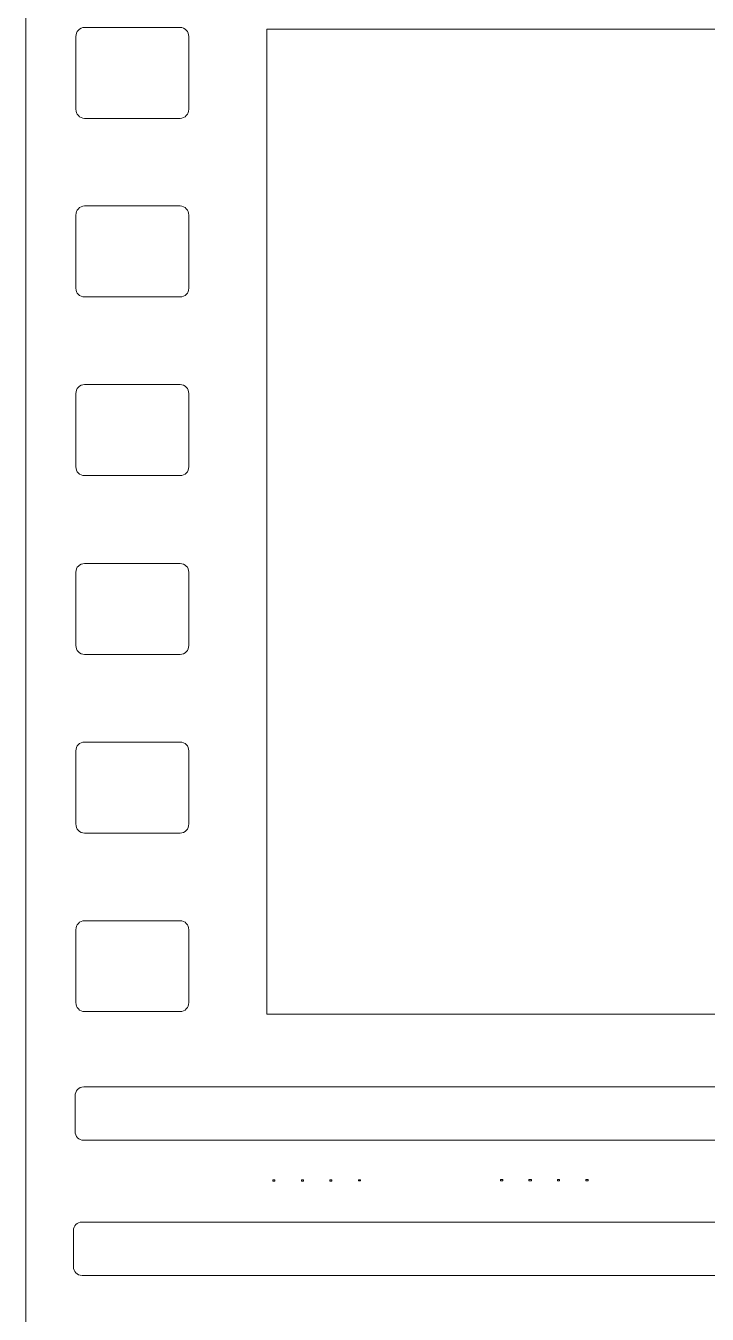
# Model space of a CAD drawing. Header units: centimetres. Extents: x -7.3 to 7.2, y -9.5 to 9.5.
# Drawn here: x -7.291 to -5.929, y -6.944 to -4.366 of the extents above; entities that cross this region are included whole.
import ezdxf

# ---------------------------------------------------------------- set-up
doc = ezdxf.new("R2010")
doc.units = ezdxf.units.CM
doc.header["$MEASUREMENT"] = 0
doc.layers.add('Layer 1', color=7, linetype='Continuous')

msp = doc.modelspace()

# ---------------------------------------------------------------- linework, layer by layer
at = {"layer": 'Layer 1', "lineweight": 9}
for points, knots in [([(-4.46691, 9.52087), (-4.46691, 9.52087), (-4.57605, 9.34393), (-4.57605, 9.34393), (-4.57605, 9.34393), (-4.57605, 9.34393), (-4.61905, 9.34393), (-4.61905, 9.34393), (-4.61905, 9.34393), (-4.61905, 9.34393), (-7.29051, 9.34393), (-7.29051, 9.34393), (-7.29051, 9.34393), (-7.29051, 9.34393), (-7.29051, -9.34393), (-7.29051, -9.34393), (-7.29051, -9.34393), (-7.29051, -9.34393), (-4.61905, -9.34393), (-4.61905, -9.34393), (-4.61905, -9.34393), (-4.61905, -9.34393), (-4.57605, -9.34393), (-4.57605, -9.34393), (-4.57605, -9.34393), (-4.57605, -9.34393), (-4.46691, -9.52004), (-4.46691, -9.52004), (-4.46691, -9.52004), (-4.46691, -9.52004), (-2.11956, -9.52004), (-2.11956, -9.52004), (-2.11956, -9.52004), (-2.11956, -9.52004), (-2.02778, -9.34393), (-2.02778, -9.34393), (-2.02778, -9.34393), (-2.02778, -9.34393), (-1.95172, -9.34393), (-1.95172, -9.34393), (-1.95172, -9.34393), (-1.95172, -9.34393), (-1.95172, -9.28026), (-1.95172, -9.28026), (-1.95172, -9.28026), (-1.95172, -9.28026), (-1.79214, -9.19675), (-1.79214, -9.19675), (-1.79214, -9.19675), (-1.79214, -9.19675), (-1.79214, -6.8494), (-1.79214, -6.8494), (-1.79214, -6.8494), (-1.79214, -6.8494), (-1.95172, -6.75101), (-1.95172, -6.75101), (-1.95172, -6.75101), (-1.95172, -6.75101), (-1.94841, -6.5997), (-1.94841, -6.5997), (-1.94841, -6.5997), (-1.94841, -6.5997), (-1.78883, -6.50131), (-1.78883, -6.50131), (-1.78883, -6.50131), (-1.78883, -6.50131), (-1.78883, -4.15396), (-1.78883, -4.15396), (-1.78883, -4.15396), (-1.78883, -4.15396), (-1.94841, -4.0721), (-1.94841, -4.0721), (-1.94841, -4.0721), (-1.94841, -4.0721), (-1.94841, -3.92989), (-1.94841, -3.92989), (-1.94841, -3.92989), (-1.94841, -3.92989), (-1.78883, -3.83232), (-1.78883, -3.83232), (-1.78883, -3.83232), (-1.78883, -3.83232), (-1.78883, -1.48497), (-1.78883, -1.48497), (-1.78883, -1.48497), (-1.78883, -1.48497), (-1.94841, -1.40229), (-1.94841, -1.40229), (-1.94841, -1.40229), (-1.94841, -1.40229), (-1.94841, -1.26008), (-1.94841, -1.26008), (-1.94841, -1.26008), (-1.94841, -1.26008), (-1.78883, -1.16169), (-1.78883, -1.16169), (-1.78883, -1.16169), (-1.78883, -1.16169), (-1.78883, 1.18484), (-1.78883, 1.18484), (-1.78883, 1.18484), (-1.78883, 1.18484), (-1.94841, 1.26752), (-1.94841, 1.26752), (-1.94841, 1.26752), (-1.94841, 1.26752), (-1.94841, 1.40891), (-1.94841, 1.40891), (-1.94841, 1.40891), (-1.94841, 1.40891), (-1.78883, 1.50647), (-1.78883, 1.50647), (-1.78883, 1.50647), (-1.78883, 1.50647), (-1.78883, 3.85382), (-1.78883, 3.85382), (-1.78883, 3.85382), (-1.78883, 3.85382), (-1.94841, 3.9365), (-1.94841, 3.9365), (-1.94841, 3.9365), (-1.94841, 3.9365), (-1.94841, 4.07872), (-1.94841, 4.07872), (-1.94841, 4.07872), (-1.94841, 4.07872), (-1.78883, 4.17711), (-1.78883, 4.17711), (-1.78883, 4.17711), (-1.78883, 4.17711), (-1.78883, 6.52363), (-1.78883, 6.52363), (-1.78883, 6.52363), (-1.78883, 6.52363), (-1.94841, 6.60632), (-1.94841, 6.60632), (-1.94841, 6.60632), (-1.94841, 6.60632), (-1.95172, 6.75184), (-1.95172, 6.75184), (-1.95172, 6.75184), (-1.95172, 6.75184), (-1.79214, 6.85023), (-1.79214, 6.85023), (-1.79214, 6.85023), (-1.79214, 6.85023), (-1.79214, 9.19758), (-1.79214, 9.19758), (-1.79214, 9.19758), (-1.79214, 9.19758), (-1.95172, 9.28026), (-1.95172, 9.28026), (-1.95172, 9.28026), (-1.95172, 9.28026), (-1.95172, 9.34393), (-1.95172, 9.34393), (-1.95172, 9.34393), (-1.95172, 9.34393), (-2.02778, 9.34393), (-2.02778, 9.34393), (-2.02778, 9.34393), (-2.02778, 9.34393), (-2.11956, 9.52087), (-2.11956, 9.52087), (-2.11956, 9.52087), (-2.11956, 9.52087), (-4.46691, 9.52087), (-4.46691, 9.52087)], [0, 0, 0, 0, 0.0232558, 0.0232558, 0.0232558, 0.0232558, 0.0465116, 0.0465116, 0.0465116, 0.0465116, 0.0697674, 0.0697674, 0.0697674, 0.0697674, 0.0930233, 0.0930233, 0.0930233, 0.0930233, 0.1162791, 0.1162791, 0.1162791, 0.1162791, 0.1395349, 0.1395349, 0.1395349, 0.1395349, 0.1627907, 0.1627907, 0.1627907, 0.1627907, 0.1860465, 0.1860465, 0.1860465, 0.1860465, 0.2093023, 0.2093023, 0.2093023, 0.2093023, 0.2325581, 0.2325581, 0.2325581, 0.2325581, 0.255814, 0.255814, 0.255814, 0.255814, 0.2790698, 0.2790698, 0.2790698, 0.2790698, 0.3023256, 0.3023256, 0.3023256, 0.3023256, 0.3255814, 0.3255814, 0.3255814, 0.3255814, 0.3488372, 0.3488372, 0.3488372, 0.3488372, 0.372093, 0.372093, 0.372093, 0.372093, 0.3953488, 0.3953488, 0.3953488, 0.3953488, 0.4186047, 0.4186047, 0.4186047, 0.4186047, 0.4418605, 0.4418605, 0.4418605, 0.4418605, 0.4651163, 0.4651163, 0.4651163, 0.4651163, 0.4883721, 0.4883721, 0.4883721, 0.4883721, 0.5116279, 0.5116279, 0.5116279, 0.5116279, 0.5348837, 0.5348837, 0.5348837, 0.5348837, 0.5581395, 0.5581395, 0.5581395, 0.5581395, 0.5813953, 0.5813953, 0.5813953, 0.5813953, 0.6046512, 0.6046512, 0.6046512, 0.6046512, 0.627907, 0.627907, 0.627907, 0.627907, 0.6511628, 0.6511628, 0.6511628, 0.6511628, 0.6744186, 0.6744186, 0.6744186, 0.6744186, 0.6976744, 0.6976744, 0.6976744, 0.6976744, 0.7209302, 0.7209302, 0.7209302, 0.7209302, 0.744186, 0.744186, 0.744186, 0.744186, 0.7674419, 0.7674419, 0.7674419, 0.7674419, 0.7906977, 0.7906977, 0.7906977, 0.7906977, 0.8139535, 0.8139535, 0.8139535, 0.8139535, 0.8372093, 0.8372093, 0.8372093, 0.8372093, 0.8604651, 0.8604651, 0.8604651, 0.8604651, 0.8837209, 0.8837209, 0.8837209, 0.8837209, 0.9069767, 0.9069767, 0.9069767, 0.9069767, 0.9302326, 0.9302326, 0.9302326, 0.9302326, 0.9534884, 0.9534884, 0.9534884, 0.9534884, 1, 1, 1, 1]), ([(-7.1731, -4.36976), (-7.1731, -4.36976), (-6.98211, -4.36976), (-6.98211, -4.36976), (-6.98211, -4.36976), (-6.97225, -4.36976), (-6.96474, -4.3781), (-6.96474, -4.38795), (-6.96474, -4.38795), (-6.96474, -4.38795), (-6.96474, -4.53347), (-6.96474, -4.53347), (-6.96474, -4.53347), (-6.96474, -4.54332), (-6.97225, -4.55166), (-6.98211, -4.55166), (-6.98211, -4.55166), (-6.98211, -4.55166), (-7.1731, -4.55166), (-7.1731, -4.55166), (-7.1731, -4.55166), (-7.18295, -4.55166), (-7.19047, -4.54332), (-7.19047, -4.53347), (-7.19047, -4.53347), (-7.19047, -4.53347), (-7.19047, -4.38795), (-7.19047, -4.38795), (-7.19047, -4.38795), (-7.19047, -4.3781), (-7.18295, -4.36976), (-7.1731, -4.36976)], [0, 0, 0, 0, 0.1111111, 0.1111111, 0.1111111, 0.1111111, 0.2222222, 0.2222222, 0.2222222, 0.2222222, 0.3333333, 0.3333333, 0.3333333, 0.3333333, 0.4444444, 0.4444444, 0.4444444, 0.4444444, 0.5555556, 0.5555556, 0.5555556, 0.5555556, 0.6666667, 0.6666667, 0.6666667, 0.6666667, 0.7777778, 0.7777778, 0.7777778, 0.7777778, 1, 1, 1, 1]), ([(-6.80847, -4.37307), (-6.80847, -4.37307), (-5.09116, -4.37307), (-5.09116, -4.37307), (-5.09116, -4.37307), (-5.09116, -4.37307), (-5.09116, -6.34339), (-5.09116, -6.34339), (-5.09116, -6.34339), (-5.09116, -6.34339), (-6.80847, -6.34339), (-6.80847, -6.34339), (-6.80847, -6.34339), (-6.80847, -6.34339), (-6.80847, -4.37307), (-6.80847, -4.37307)], [0, 0, 0, 0, 0.2, 0.2, 0.2, 0.2, 0.4, 0.4, 0.4, 0.4, 0.6, 0.6, 0.6, 0.6, 1, 1, 1, 1]), ([(-7.1731, -4.72695), (-7.1731, -4.72695), (-6.98211, -4.72695), (-6.98211, -4.72695), (-6.98211, -4.72695), (-6.97225, -4.72695), (-6.96474, -4.73528), (-6.96474, -4.74514), (-6.96474, -4.74514), (-6.96474, -4.74514), (-6.96474, -4.89148), (-6.96474, -4.89148), (-6.96474, -4.89148), (-6.96474, -4.90134), (-6.97225, -4.90885), (-6.98211, -4.90885), (-6.98211, -4.90885), (-6.98211, -4.90885), (-7.1731, -4.90885), (-7.1731, -4.90885), (-7.1731, -4.90885), (-7.18295, -4.90885), (-7.19047, -4.90134), (-7.19047, -4.89148), (-7.19047, -4.89148), (-7.19047, -4.89148), (-7.19047, -4.74514), (-7.19047, -4.74514), (-7.19047, -4.74514), (-7.19047, -4.73528), (-7.18295, -4.72695), (-7.1731, -4.72695)], [0, 0, 0, 0, 0.1111111, 0.1111111, 0.1111111, 0.1111111, 0.2222222, 0.2222222, 0.2222222, 0.2222222, 0.3333333, 0.3333333, 0.3333333, 0.3333333, 0.4444444, 0.4444444, 0.4444444, 0.4444444, 0.5555556, 0.5555556, 0.5555556, 0.5555556, 0.6666667, 0.6666667, 0.6666667, 0.6666667, 0.7777778, 0.7777778, 0.7777778, 0.7777778, 1, 1, 1, 1]), ([(-7.1731, -5.08413), (-7.1731, -5.08413), (-6.98211, -5.08413), (-6.98211, -5.08413), (-6.98211, -5.08413), (-6.97225, -5.08413), (-6.96474, -5.09247), (-6.96474, -5.10232), (-6.96474, -5.10232), (-6.96474, -5.10232), (-6.96474, -5.24867), (-6.96474, -5.24867), (-6.96474, -5.24867), (-6.96474, -5.25852), (-6.97225, -5.26604), (-6.98211, -5.26604), (-6.98211, -5.26604), (-6.98211, -5.26604), (-7.1731, -5.26604), (-7.1731, -5.26604), (-7.1731, -5.26604), (-7.18295, -5.26604), (-7.19047, -5.25852), (-7.19047, -5.24867), (-7.19047, -5.24867), (-7.19047, -5.24867), (-7.19047, -5.10232), (-7.19047, -5.10232), (-7.19047, -5.10232), (-7.19047, -5.09247), (-7.18295, -5.08413), (-7.1731, -5.08413)], [0, 0, 0, 0, 0.1111111, 0.1111111, 0.1111111, 0.1111111, 0.2222222, 0.2222222, 0.2222222, 0.2222222, 0.3333333, 0.3333333, 0.3333333, 0.3333333, 0.4444444, 0.4444444, 0.4444444, 0.4444444, 0.5555556, 0.5555556, 0.5555556, 0.5555556, 0.6666667, 0.6666667, 0.6666667, 0.6666667, 0.7777778, 0.7777778, 0.7777778, 0.7777778, 1, 1, 1, 1]), ([(-7.1731, -5.44215), (-7.1731, -5.44215), (-6.98211, -5.44215), (-6.98211, -5.44215), (-6.98211, -5.44215), (-6.97225, -5.44215), (-6.96474, -5.44966), (-6.96474, -5.45951), (-6.96474, -5.45951), (-6.96474, -5.45951), (-6.96474, -5.60586), (-6.96474, -5.60586), (-6.96474, -5.60586), (-6.96474, -5.61571), (-6.97225, -5.62405), (-6.98211, -5.62405), (-6.98211, -5.62405), (-6.98211, -5.62405), (-7.1731, -5.62405), (-7.1731, -5.62405), (-7.1731, -5.62405), (-7.18295, -5.62405), (-7.19047, -5.61571), (-7.19047, -5.60586), (-7.19047, -5.60586), (-7.19047, -5.60586), (-7.19047, -5.45951), (-7.19047, -5.45951), (-7.19047, -5.45951), (-7.19047, -5.44966), (-7.18295, -5.44215), (-7.1731, -5.44215)], [0, 0, 0, 0, 0.1111111, 0.1111111, 0.1111111, 0.1111111, 0.2222222, 0.2222222, 0.2222222, 0.2222222, 0.3333333, 0.3333333, 0.3333333, 0.3333333, 0.4444444, 0.4444444, 0.4444444, 0.4444444, 0.5555556, 0.5555556, 0.5555556, 0.5555556, 0.6666667, 0.6666667, 0.6666667, 0.6666667, 0.7777778, 0.7777778, 0.7777778, 0.7777778, 1, 1, 1, 1]), ([(-7.1731, -5.79934), (-7.1731, -5.79934), (-6.98211, -5.79934), (-6.98211, -5.79934), (-6.98211, -5.79934), (-6.97225, -5.79934), (-6.96474, -5.80685), (-6.96474, -5.8167), (-6.96474, -5.8167), (-6.96474, -5.8167), (-6.96474, -5.96305), (-6.96474, -5.96305), (-6.96474, -5.96305), (-6.96474, -5.9729), (-6.97225, -5.98124), (-6.98211, -5.98124), (-6.98211, -5.98124), (-6.98211, -5.98124), (-7.1731, -5.98124), (-7.1731, -5.98124), (-7.1731, -5.98124), (-7.18295, -5.98124), (-7.19047, -5.9729), (-7.19047, -5.96305), (-7.19047, -5.96305), (-7.19047, -5.96305), (-7.19047, -5.8167), (-7.19047, -5.8167), (-7.19047, -5.8167), (-7.19047, -5.80685), (-7.18295, -5.79934), (-7.1731, -5.79934)], [0, 0, 0, 0, 0.1111111, 0.1111111, 0.1111111, 0.1111111, 0.2222222, 0.2222222, 0.2222222, 0.2222222, 0.3333333, 0.3333333, 0.3333333, 0.3333333, 0.4444444, 0.4444444, 0.4444444, 0.4444444, 0.5555556, 0.5555556, 0.5555556, 0.5555556, 0.6666667, 0.6666667, 0.6666667, 0.6666667, 0.7777778, 0.7777778, 0.7777778, 0.7777778, 1, 1, 1, 1]), ([(-7.1731, -6.15652), (-7.1731, -6.15652), (-6.98211, -6.15652), (-6.98211, -6.15652), (-6.98211, -6.15652), (-6.97225, -6.15652), (-6.96474, -6.16486), (-6.96474, -6.17471), (-6.96474, -6.17471), (-6.96474, -6.17471), (-6.96474, -6.32023), (-6.96474, -6.32023), (-6.96474, -6.32023), (-6.96474, -6.33009), (-6.97225, -6.33842), (-6.98211, -6.33842), (-6.98211, -6.33842), (-6.98211, -6.33842), (-7.1731, -6.33842), (-7.1731, -6.33842), (-7.1731, -6.33842), (-7.18295, -6.33842), (-7.19047, -6.33009), (-7.19047, -6.32023), (-7.19047, -6.32023), (-7.19047, -6.32023), (-7.19047, -6.17471), (-7.19047, -6.17471), (-7.19047, -6.17471), (-7.19047, -6.16486), (-7.18295, -6.15652), (-7.1731, -6.15652)], [0, 0, 0, 0, 0.1111111, 0.1111111, 0.1111111, 0.1111111, 0.2222222, 0.2222222, 0.2222222, 0.2222222, 0.3333333, 0.3333333, 0.3333333, 0.3333333, 0.4444444, 0.4444444, 0.4444444, 0.4444444, 0.5555556, 0.5555556, 0.5555556, 0.5555556, 0.6666667, 0.6666667, 0.6666667, 0.6666667, 0.7777778, 0.7777778, 0.7777778, 0.7777778, 1, 1, 1, 1]), ([(-7.17476, -6.48891), (-7.17476, -6.48891), (-4.73315, -6.48891), (-4.73315, -6.48891), (-4.73315, -6.48891), (-4.7233, -6.48891), (-4.71496, -6.49725), (-4.71496, -6.5071), (-4.71496, -6.5071), (-4.71496, -6.5071), (-4.71496, -6.5782), (-4.71496, -6.5782), (-4.71496, -6.5782), (-4.71496, -6.58805), (-4.7233, -6.59557), (-4.73315, -6.59557), (-4.73315, -6.59557), (-4.73315, -6.59557), (-7.17476, -6.59557), (-7.17476, -6.59557), (-7.17476, -6.59557), (-7.18461, -6.59557), (-7.19212, -6.58805), (-7.19212, -6.5782), (-7.19212, -6.5782), (-7.19212, -6.5782), (-7.19212, -6.5071), (-7.19212, -6.5071), (-7.19212, -6.5071), (-7.19212, -6.49725), (-7.18461, -6.48891), (-7.17476, -6.48891)], [0, 0, 0, 0, 0.1111111, 0.1111111, 0.1111111, 0.1111111, 0.2222222, 0.2222222, 0.2222222, 0.2222222, 0.3333333, 0.3333333, 0.3333333, 0.3333333, 0.4444444, 0.4444444, 0.4444444, 0.4444444, 0.5555556, 0.5555556, 0.5555556, 0.5555556, 0.6666667, 0.6666667, 0.6666667, 0.6666667, 0.7777778, 0.7777778, 0.7777778, 0.7777778, 1, 1, 1, 1]), ([(-6.7969, -6.67494), (-6.7969, -6.67494), (-6.79276, -6.67494), (-6.79276, -6.67494), (-6.79276, -6.67494), (-6.79276, -6.67494), (-6.79276, -6.67742), (-6.79276, -6.67742), (-6.79276, -6.67742), (-6.79276, -6.67742), (-6.7969, -6.67742), (-6.7969, -6.67742), (-6.7969, -6.67742), (-6.7969, -6.67742), (-6.7969, -6.67494), (-6.7969, -6.67494)], [0, 0, 0, 0, 0.2, 0.2, 0.2, 0.2, 0.4, 0.4, 0.4, 0.4, 0.6, 0.6, 0.6, 0.6, 1, 1, 1, 1]), ([(-6.73985, -6.67494), (-6.73985, -6.67494), (-6.73571, -6.67494), (-6.73571, -6.67494), (-6.73571, -6.67494), (-6.73571, -6.67494), (-6.73571, -6.67742), (-6.73571, -6.67742), (-6.73571, -6.67742), (-6.73571, -6.67742), (-6.73985, -6.67742), (-6.73985, -6.67742), (-6.73985, -6.67742), (-6.73985, -6.67742), (-6.73985, -6.67494), (-6.73985, -6.67494)], [0, 0, 0, 0, 0.2, 0.2, 0.2, 0.2, 0.4, 0.4, 0.4, 0.4, 0.6, 0.6, 0.6, 0.6, 1, 1, 1, 1]), ([(-6.6828, -6.67494), (-6.6828, -6.67494), (-6.67866, -6.67494), (-6.67866, -6.67494), (-6.67866, -6.67494), (-6.67866, -6.67494), (-6.67866, -6.67742), (-6.67866, -6.67742), (-6.67866, -6.67742), (-6.67866, -6.67742), (-6.6828, -6.67742), (-6.6828, -6.67742), (-6.6828, -6.67742), (-6.6828, -6.67742), (-6.6828, -6.67494), (-6.6828, -6.67494)], [0, 0, 0, 0, 0.2, 0.2, 0.2, 0.2, 0.4, 0.4, 0.4, 0.4, 0.6, 0.6, 0.6, 0.6, 1, 1, 1, 1]), ([(-6.62575, -6.67494), (-6.62575, -6.67494), (-6.62161, -6.67494), (-6.62161, -6.67494), (-6.62161, -6.67494), (-6.62161, -6.67494), (-6.62161, -6.6766), (-6.62161, -6.6766), (-6.62161, -6.6766), (-6.62161, -6.6766), (-6.62575, -6.6766), (-6.62575, -6.6766), (-6.62575, -6.6766), (-6.62575, -6.6766), (-6.62575, -6.67494), (-6.62575, -6.67494)], [0, 0, 0, 0, 0.2, 0.2, 0.2, 0.2, 0.4, 0.4, 0.4, 0.4, 0.6, 0.6, 0.6, 0.6, 1, 1, 1, 1]), ([(-6.34215, -6.67411), (-6.34215, -6.67411), (-6.33718, -6.67411), (-6.33718, -6.67411), (-6.33718, -6.67411), (-6.33718, -6.67411), (-6.33718, -6.6766), (-6.33718, -6.6766), (-6.33718, -6.6766), (-6.33718, -6.6766), (-6.34215, -6.6766), (-6.34215, -6.6766), (-6.34215, -6.6766), (-6.34215, -6.6766), (-6.34215, -6.67411), (-6.34215, -6.67411)], [0, 0, 0, 0, 0.2, 0.2, 0.2, 0.2, 0.4, 0.4, 0.4, 0.4, 0.6, 0.6, 0.6, 0.6, 1, 1, 1, 1]), ([(-6.28509, -6.67411), (-6.28509, -6.67411), (-6.28013, -6.67411), (-6.28013, -6.67411), (-6.28013, -6.67411), (-6.28013, -6.67411), (-6.28013, -6.6766), (-6.28013, -6.6766), (-6.28013, -6.6766), (-6.28013, -6.6766), (-6.28509, -6.6766), (-6.28509, -6.6766), (-6.28509, -6.6766), (-6.28509, -6.6766), (-6.28509, -6.67411), (-6.28509, -6.67411)], [0, 0, 0, 0, 0.2, 0.2, 0.2, 0.2, 0.4, 0.4, 0.4, 0.4, 0.6, 0.6, 0.6, 0.6, 1, 1, 1, 1]), ([(-6.22804, -6.67411), (-6.22804, -6.67411), (-6.22391, -6.67411), (-6.22391, -6.67411), (-6.22391, -6.67411), (-6.22391, -6.67411), (-6.22391, -6.6766), (-6.22391, -6.6766), (-6.22391, -6.6766), (-6.22391, -6.6766), (-6.22804, -6.6766), (-6.22804, -6.6766), (-6.22804, -6.6766), (-6.22804, -6.6766), (-6.22804, -6.67411), (-6.22804, -6.67411)], [0, 0, 0, 0, 0.2, 0.2, 0.2, 0.2, 0.4, 0.4, 0.4, 0.4, 0.6, 0.6, 0.6, 0.6, 1, 1, 1, 1]), ([(-6.17099, -6.67411), (-6.17099, -6.67411), (-6.16686, -6.67411), (-6.16686, -6.67411), (-6.16686, -6.67411), (-6.16686, -6.67411), (-6.16686, -6.6766), (-6.16686, -6.6766), (-6.16686, -6.6766), (-6.16686, -6.6766), (-6.17099, -6.6766), (-6.17099, -6.6766), (-6.17099, -6.6766), (-6.17099, -6.6766), (-6.17099, -6.67411), (-6.17099, -6.67411)], [0, 0, 0, 0, 0.2, 0.2, 0.2, 0.2, 0.4, 0.4, 0.4, 0.4, 0.6, 0.6, 0.6, 0.6, 1, 1, 1, 1]), ([(-7.17806, -6.75928), (-7.17806, -6.75928), (-4.73646, -6.75928), (-4.73646, -6.75928), (-4.73646, -6.75928), (-4.7266, -6.75928), (-4.71826, -6.76679), (-4.71826, -6.77664), (-4.71826, -6.77664), (-4.71826, -6.77664), (-4.71826, -6.84857), (-4.71826, -6.84857), (-4.71826, -6.84857), (-4.71826, -6.85843), (-4.7266, -6.86594), (-4.73646, -6.86594), (-4.73646, -6.86594), (-4.73646, -6.86594), (-7.17806, -6.86594), (-7.17806, -6.86594), (-7.17806, -6.86594), (-7.18791, -6.86594), (-7.19543, -6.85843), (-7.19543, -6.84857), (-7.19543, -6.84857), (-7.19543, -6.84857), (-7.19543, -6.77664), (-7.19543, -6.77664), (-7.19543, -6.77664), (-7.19543, -6.76679), (-7.18791, -6.75928), (-7.17806, -6.75928)], [0, 0, 0, 0, 0.1111111, 0.1111111, 0.1111111, 0.1111111, 0.2222222, 0.2222222, 0.2222222, 0.2222222, 0.3333333, 0.3333333, 0.3333333, 0.3333333, 0.4444444, 0.4444444, 0.4444444, 0.4444444, 0.5555556, 0.5555556, 0.5555556, 0.5555556, 0.6666667, 0.6666667, 0.6666667, 0.6666667, 0.7777778, 0.7777778, 0.7777778, 0.7777778, 1, 1, 1, 1])]:
    msp.add_open_spline(points, degree=3, knots=knots, dxfattribs=at)

doc.saveas('drawing.dxf')
